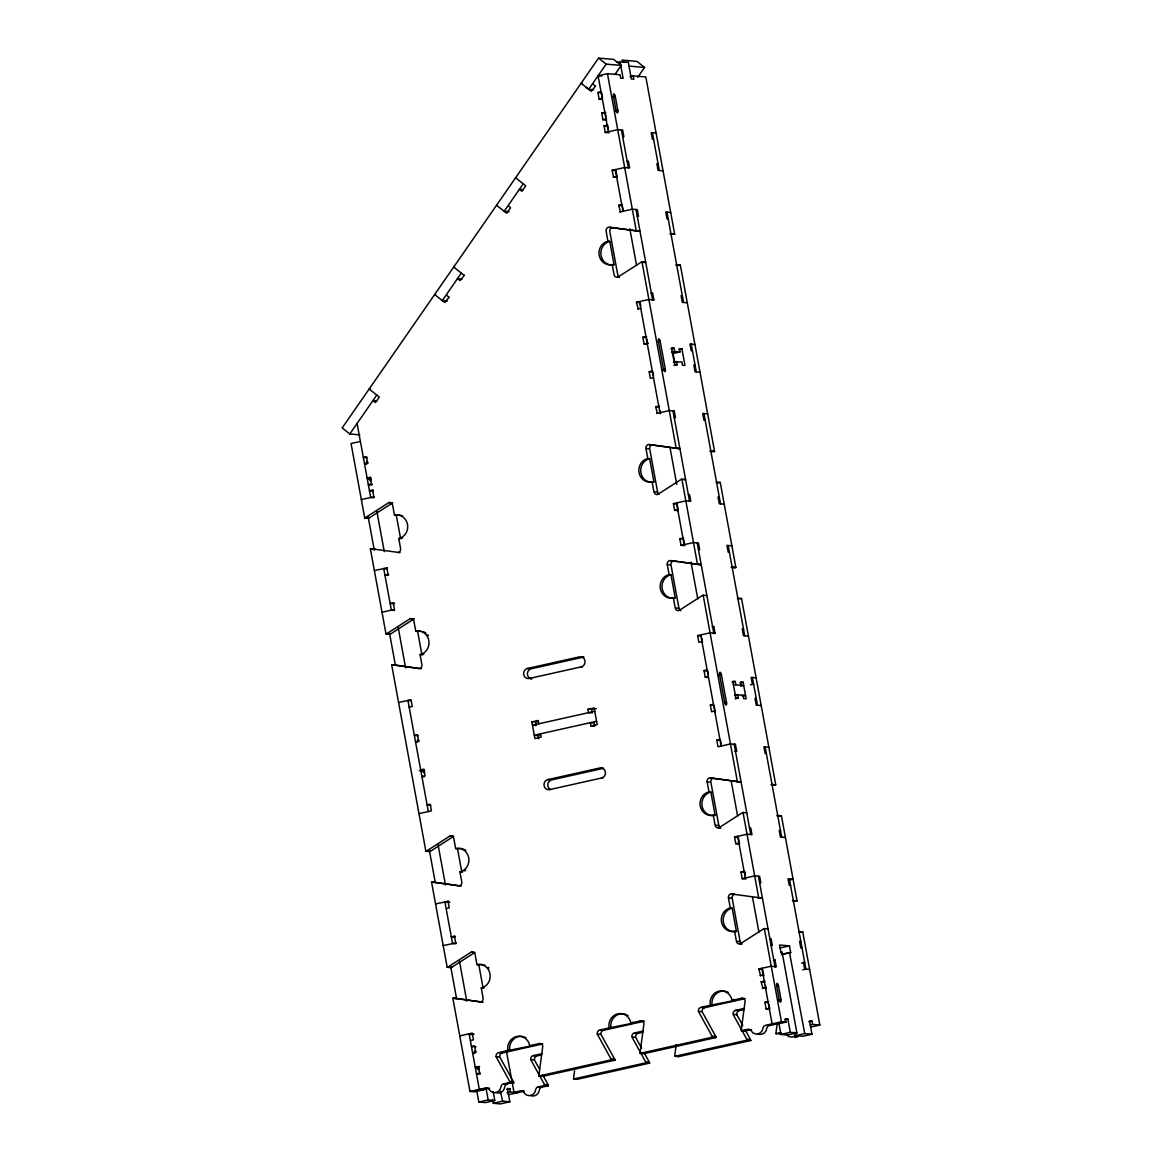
<?xml version="1.0" encoding="UTF-8"?>
<svg xmlns="http://www.w3.org/2000/svg" width="1162" height="1162" viewBox="0 0 1162 1162"><rect width="100%" height="100%" fill="white"/><g stroke="black" fill="none" stroke-linecap="round" stroke-linejoin="round"><path stroke-width="1.5" d="M644.532 1021.195A3.413 3.166 -85.1 0 0 643.951 1021.267L603.47 1030.331A3.413 3.166 -85.1 0 0 600.957 1034.354L614.654 1059.221A3.413 3.166 -85.1 0 1 614.959 1060.151L542.698 1076.317L538.979 1075.997A3.399 3.166 -85.1 0 1 538.936 1075.01L542.785 1046.221A3.413 3.166 -85.1 0 0 539.066 1043.592L529.712 1045.684A11.925 11.097 -85.1 0 0 516.669 1036.46A11.925 11.097 -85.1 0 0 507.91 1050.564L498.571 1052.656A3.413 3.166 -85.1 0 0 496.072 1056.679L509.769 1081.546A3.399 3.166 -85.1 0 1 510.074 1082.476L513.778 1082.781A3.399 3.166 -85.1 0 0 513.473 1081.866L499.776 1056.999A3.413 3.166 -85.1 0 1 502.289 1052.975L542.785 1043.912M574.58 1070.783L573.607 1077.987A3.399 3.166 -85.1 0 0 573.665 1078.975L577.369 1079.28L649.631 1063.114A3.413 3.166 -85.1 0 0 649.326 1062.199L644.198 1052.874M745.132 998.623L704.637 1007.686A3.413 3.166 -85.1 0 0 702.138 1011.724L715.836 1036.577A3.413 3.166 -85.1 0 1 716.141 1037.506L643.879 1053.673L640.16 1053.353A3.399 3.166 -85.1 0 1 640.117 1052.38L643.966 1023.591A3.413 3.166 -85.1 0 0 640.247 1020.948L630.893 1023.039A11.925 11.097 -85.1 0 0 617.85 1013.816A11.925 11.097 -85.1 0 0 609.091 1027.92L599.752 1030.011A3.413 3.166 -85.1 0 0 597.253 1034.049L610.951 1058.902A3.413 3.166 -85.1 0 1 611.256 1059.831L614.959 1060.151M676.24 1044.551L674.788 1055.343A3.399 3.166 -85.1 0 0 674.832 1056.331L678.55 1056.65L750.812 1040.484A3.413 3.166 -85.1 0 0 750.507 1039.554L745.379 1030.229M751.625 1029.561L745.06 1031.043L741.341 1030.723A3.399 3.166 -85.1 0 1 741.298 1029.735L745.147 1000.947A3.413 3.166 -85.1 0 0 741.414 998.318L732.075 1000.409A11.925 11.097 -85.1 0 0 719.031 991.171A11.925 11.097 -85.1 0 0 710.272 1005.275L700.933 1007.367A3.413 3.166 -85.1 0 0 698.42 1011.405L712.117 1036.272A3.413 3.166 -85.1 0 1 712.422 1037.187L716.141 1037.506M776.928 1025.509L775.969 1032.713A3.399 3.166 -85.1 0 0 776.013 1033.686L781.372 1033.643M615.134 74.223L621.234 65.421L613.609 59.393L598.561 58.1L342.165 427.95L349.791 433.978L359.828 434.835M349.791 433.978L376.778 395.051M461.329 273.085L442.272 300.566L447.225 301.002M523.22 183.799L504.163 211.281L509.116 211.716M586.171 87.31L588.713 89.329L606.172 64.128L621.234 65.421M376.677 400.861L372.973 400.541L375.5 402.56L379.32 397.055L369.153 389.009L370.082 389.096M435.576 294.625L434.646 294.538L444.814 302.585L449.244 297.138M461.866 279.403L457.508 278.589L460.05 280.594L464.48 275.147M595.685 85.901L591.255 91.333L581.087 83.301L582.017 83.373M637.706 77.302L644.561 67.425L636.95 61.383L621.873 60.09L624.401 62.109M609.832 227.302L639.1 231.296A3.413 3.181 -85.1 0 0 640.015 231.238L608.597 227.2A3.413 3.166 -85.1 0 0 606.027 230.613L607.929 241.231A11.925 11.097 -85.1 0 0 599.171 255.335A11.925 11.097 -85.1 0 0 612.214 264.558L614.044 274.566A3.413 3.166 -85.1 0 0 617.777 277.195L641.119 262.205A3.413 3.181 -85.1 0 1 641.976 261.857L645.694 262.176A3.413 3.181 -85.1 0 0 644.823 262.525L642.978 262.365M392.001 502.826L388.907 502.565L365.565 517.569A3.399 3.166 -85.1 0 1 364.708 517.903L351.055 443.535L360.394 441.444M364.708 517.903L368.412 518.223A3.399 3.166 -85.1 0 0 369.284 517.874L392.625 502.885M413.309 618.896L410.215 618.634L386.873 633.624A3.413 3.181 -85.1 0 1 386.002 633.973L370.387 548.842A3.413 3.181 -85.1 0 1 371.303 548.784L374.396 549.06M386.002 633.973L389.72 634.292A3.413 3.181 -85.1 0 0 390.592 633.944L413.933 618.954A3.413 3.166 -85.1 0 1 414.5 618.881M678.361 448.532L648.469 444.48A3.413 3.166 -85.1 0 0 645.97 448.517L647.815 458.511A11.925 11.097 -85.1 0 0 639.042 472.629A11.925 11.097 -85.1 0 0 652.085 481.852L653.93 491.846A3.413 3.166 -85.1 0 0 657.648 494.489L680.99 479.485A3.413 3.181 -85.1 0 1 681.862 479.151L685.58 479.47A3.413 3.181 -85.1 0 0 684.708 479.804L684.084 479.761M699.669 564.601L669.777 560.549A3.413 3.166 -85.1 0 0 667.278 564.587L669.109 574.58A11.925 11.097 -85.1 0 0 660.35 588.684A11.925 11.097 -85.1 0 0 673.394 597.922L675.224 607.915A3.413 3.166 -85.1 0 0 678.957 610.558L702.298 595.554A3.413 3.181 -85.1 0 1 703.17 595.22L706.874 595.54M453.195 836.19L450.086 835.928L426.744 850.918A3.399 3.166 -85.1 0 1 425.888 851.252L391.681 664.911A3.413 3.181 -85.1 0 1 392.596 664.853L419.395 668.629A3.413 3.166 -85.1 0 0 421.893 664.606L420.063 654.598A11.925 11.097 -85.1 0 0 428.822 640.494A11.925 11.097 -85.1 0 0 415.778 631.271L413.933 621.263A3.413 3.166 -85.1 0 0 410.215 618.634M425.888 851.252L429.606 851.572A3.399 3.166 -85.1 0 0 430.463 851.238L453.805 836.233M473.254 952.143L471.394 951.983L448.053 966.987A3.413 3.181 -85.1 0 1 447.181 967.321L431.567 882.205A3.413 3.181 -85.1 0 1 432.482 882.147L459.266 885.923A3.413 3.166 -85.1 0 0 461.779 881.9L459.934 871.892A11.925 11.097 -85.1 0 0 468.693 857.788A11.925 11.097 -85.1 0 0 455.649 848.565L453.819 838.557A3.413 3.166 -85.1 0 0 450.086 835.928M447.181 967.321L450.9 967.641A3.413 3.181 -85.1 0 0 451.771 967.307L475.113 952.303M739.54 781.881L709.662 777.843A3.413 3.166 -85.1 0 0 707.15 781.866L708.994 791.874A11.925 11.097 -85.1 0 0 700.236 805.978A11.925 11.097 -85.1 0 0 713.279 815.201L715.109 825.209A3.413 3.166 -85.1 0 0 718.828 827.838L742.184 812.848A3.413 3.181 -85.1 0 1 743.041 812.514L746.759 812.834M743.041 812.514L758.67 897.63A3.413 3.181 -85.1 0 1 757.755 897.689L762.374 897.95A3.413 3.181 -85.1 0 1 761.459 898.008L730.956 893.912A3.413 3.166 -85.1 0 0 728.458 897.936L730.288 907.943A11.925 11.097 -85.1 0 0 721.529 922.047A11.925 11.097 -85.1 0 0 734.573 931.27L736.417 941.278A3.413 3.166 -85.1 0 0 740.136 943.907L763.478 928.917A3.413 3.181 -85.1 0 1 764.349 928.569L768.053 928.888A3.413 3.181 -85.1 0 0 767.617 929.034M616.906 62.182L628.279 62.182L631.358 79.016L633.842 79.234L633.232 75.893L630.109 76.59M620.014 61.484L623.108 78.319L620.639 78.101L620.029 74.76L607.45 73.685L598.096 75.777L608.38 131.771M602.236 99.395L599.142 99.133L597.922 92.466L601.03 91.769M599.142 99.133L602.265 98.436M612.955 97.042L615.294 96.519L617.864 110.55L614.756 111.247M606.637 120.006L602.918 119.686L601.698 113.019L605.736 112.409M614.727 111.102L617.835 110.405A2.556 0.901 77.4 0 1 617.371 112.83A2.556 0.901 77.4 0 1 615.976 110.245M602.918 119.686L606.027 118.989M608.975 132.788L605.257 132.468L604.037 125.801L607.77 125.162M605.257 132.468L617.719 129.679L622.672 130.1L623.892 136.767L622.658 136.666M616.528 177.249L613.434 176.973L612.2 170.306L624.662 167.517L629.615 167.953L628.395 161.286L627.16 161.169M613.434 176.973L617.167 176.333M620.479 212.036L618.634 205.311L622.367 204.672M619.854 211.978L632.317 209.189L637.27 209.61L638.49 216.277L637.255 216.176M651.054 293.579L652.608 293.231L653.843 299.898L652.274 300.246M638.272 308.976L636.427 302.265L648.89 299.476L653.843 299.898M637.647 308.932L640.756 308.235M647.161 344.199L644.068 343.937L642.847 337.27L646.58 336.617M644.068 343.937L648.425 343.342M670.953 348.818L674.076 348.121L674.686 351.447L680.046 351.912L679.436 348.571L681.92 348.789L684.97 365.449L682.501 365.246L681.891 361.905L673.408 362.152M678.797 349.486L681.92 348.789M671.563 352.144L674.686 351.447M672.261 353.655L680.046 351.912M674.018 365.478L677.126 364.781L676.516 361.455M653.509 377.679L650.4 378.376L649.166 371.709L652.289 371.012M662.224 369.937L665.347 369.24L660.248 341.468A2.556 0.901 77.4 0 0 658.854 338.883A2.556 0.901 77.4 0 0 658.389 341.308L663.487 369.08A2.556 0.901 77.4 0 0 664.882 371.666A2.556 0.901 77.4 0 0 665.347 369.24L663.487 369.08M657.431 413.44L655.6 406.715L659.333 406.075M370.838 477.35L367.105 478.003L368.964 478.163M656.82 413.382L669.283 410.593L674.236 411.014L675.456 417.681L674.221 417.579M368.456 478.686L370.794 478.163A2.556 0.901 77.4 0 1 370.329 480.589A2.556 0.901 77.4 0 1 368.935 478.003M672.667 411.363L674.236 411.014M372.058 484.017L368.325 484.67L372.043 484.975M373.191 490.132L369.458 490.771L373.162 491.09M374.411 496.799L361.338 499.529L362.253 499.616M374.367 570.571L387.454 567.84M678.332 510.655L674.614 510.336L673.394 503.669L685.841 500.88L690.794 501.301L689.574 494.634L688.34 494.533M388.674 574.507L384.942 575.146L388.035 575.408M674.614 510.336L677.722 509.639M393.874 602.846L390.142 603.485L394.63 603.63M684.127 545.603L681.034 545.341L679.814 538.674L683.547 538.021M382.022 612.243L394.47 609.454L393.25 602.787M681.034 545.341L693.496 542.552L698.449 542.974L699.669 549.641L698.435 549.539M712.233 626.943L713.802 626.594L715.022 633.261L713.468 633.61M527.446 668.484L579.359 656.864A5.113 4.764 -85.1 0 1 584.951 660.829A5.113 4.764 -85.1 0 1 581.203 666.872L529.291 678.492A5.113 4.764 -85.1 0 1 523.699 674.526A5.113 4.764 -85.1 0 1 527.446 668.484L529.93 668.702M583.949 657.082A5.113 4.764 -85.1 0 0 583.077 657.184L531.165 668.804A5.113 4.764 -85.1 0 0 531.223 678.84M398.595 702.531L411.043 699.742L412.263 706.409L409.155 707.106M701.95 641.584L698.827 642.281L697.607 635.614L710.069 632.825L715.022 633.261M707.731 677.504L705.261 677.286L704.027 670.619L707.15 669.922M415.575 742.111L418.698 741.414L417.478 734.747L414.355 735.444L418.073 735.764M705.261 677.286L708.37 676.589M718.319 675.514L721.428 674.817L726.526 702.603A2.556 0.901 77.4 0 1 726.061 705.014A2.556 0.901 77.4 0 1 724.667 702.444L719.568 674.657A2.556 0.901 77.4 0 1 720.048 672.246A2.556 0.901 77.4 0 1 721.428 674.817L719.568 674.657M540.519 733.818L541.129 737.144L534.912 738.538L531.847 721.878L538.079 720.484L538.689 723.81M591.008 712.872L588.524 712.669L587.914 709.328L594.145 707.934L597.195 724.609L590.979 726.003L590.354 722.662L594.072 722.982L594.683 726.308M531.847 721.878L538.674 721.5M587.914 709.328L596.295 708.602M594.755 711.275L532.457 725.204L535.755 725.495M732.133 682.167L735.255 681.469L735.866 684.81M739.976 682.835L743.099 682.138L746.149 698.812L743.68 698.594L743.07 695.268M740.586 686.176L743.695 685.478L733.382 684.592M750.492 684.839L753.615 684.142L752.366 684.026L751.146 677.359L756.099 677.795M596.585 721.268L534.288 735.212L539.241 735.633M734.587 695.501L737.696 694.803L738.306 698.144L735.197 698.841M742.416 696.169L745.539 695.472L735.212 694.6M714.688 711.042L711.58 711.74L710.36 705.073L713.468 704.375M419.424 770.74L422.532 770.043A2.556 0.901 77.4 0 0 423.927 772.628A2.556 0.901 77.4 0 0 424.391 770.203L421.283 770.9M735.081 751.393L736.635 751.044L735.415 744.377L730.462 743.956L718 746.745L716.78 740.078L719.888 739.381M547.839 779.6L599.766 767.995A5.113 4.764 -85.1 0 1 605.344 771.946A5.113 4.764 -85.1 0 1 601.596 777.988L549.684 789.608A5.113 4.764 -85.1 0 1 544.092 785.657A5.113 4.764 -85.1 0 1 547.839 779.6L550.323 779.818M418.988 813.647L431.436 810.858L430.216 804.191L427.108 804.888L430.812 805.208M733.861 744.726L735.415 744.377M435.547 903.934L448.634 901.189M734.573 837.018L738.291 837.337L739.511 844.004L735.793 843.685L734.573 837.018L747.035 834.229L751.988 834.665L750.754 827.998L749.519 827.881M735.793 843.685L739.526 843.046M455.054 936.194L451.321 936.848L455.039 937.153M745.931 879.009L742.213 878.69L740.993 872.023L744.116 871.326M740.993 872.023L745.496 872.168M443.201 945.592L456.274 942.861M742.213 878.69L754.675 875.901L759.628 876.322L760.849 882.989L759.614 882.888M788.388 880.23L793.065 879.184L788.112 878.762L789.332 885.429L790.581 885.546M780.138 947.96L789.477 945.868L790.697 952.535L781.358 954.627M781.677 954.176L790.697 952.535M773.427 960.291L774.981 959.943L776.201 966.61L774.647 966.958M459.774 1035.879L472.222 1033.091L473.457 1039.758L470.959 1040.513M760.631 975.702L758.786 968.977L771.248 966.188L776.201 966.61M469.709 1034.805L472.832 1034.107M801.577 963.182L804.7 962.485L803.465 962.383L804.685 969.05L809.638 969.471M760.006 975.644L763.754 975.005M802.811 969.849L805.92 969.152L789.347 878.879M762.984 988.47L761.139 981.759L764.872 981.106M475.955 1046.715L471.452 1046.57L474.575 1045.873L475.795 1052.54L472.658 1053.251L473.893 1053.353M762.359 988.426L766.121 987.773M507.91 1050.564L531.571 1045.844L529.712 1045.684M609.091 1027.92L632.753 1023.199A11.925 11.097 -85.1 0 0 632.52 1022.168M710.272 1005.275L733.934 1000.555A11.925 11.097 -85.1 0 0 733.701 999.523M479.586 1066.542L475.2 1067.137L477.059 1067.297M769.229 1009.241L766.136 1008.979L764.901 1002.312L768.678 1001.659M543.017 1075.504L548.159 1084.829A3.413 3.166 -85.1 0 1 548.464 1085.758L544.746 1085.439A3.413 3.166 -85.1 0 0 544.441 1084.509L530.743 1059.657A3.413 3.166 -85.1 0 1 533.242 1055.619L542.044 1053.658M649.631 1063.114L645.927 1062.794A3.413 3.166 -85.1 0 0 645.622 1061.879L631.925 1037.012A3.413 3.166 -85.1 0 1 634.423 1032.974L643.225 1031.014M750.812 1040.484L747.093 1040.164A3.413 3.166 -85.1 0 0 746.788 1039.235L733.091 1014.368A3.413 3.166 -85.1 0 1 735.604 1010.344L744.406 1008.369M476.681 1068.386C481.62 1066.396 477.611 1072.395 477.161 1067.704M778.816 1000.772L781.154 1000.25L778.525 985.957A2.556 0.901 77.4 0 0 777.146 983.372A2.556 0.901 77.4 0 0 776.681 985.797L779.382 1000.497L780.617 1002.269L781.154 1000.25M541.637 1054.893L536.96 1055.938A3.413 3.166 -85.1 0 0 534.462 1059.976L539.589 1069.287M642.804 1032.248L638.141 1033.294A3.413 3.166 -85.1 0 0 635.629 1037.332L641.627 1048.211M743.985 1009.618L739.322 1010.664A3.413 3.166 -85.1 0 0 736.81 1014.687L742.808 1025.567M480.197 1073.151L476.449 1073.79L480.167 1074.109M766.136 1008.979L769.869 1008.34M784.742 1019.713L787.851 1019.016L790.291 1032.35L796.914 1032.916L782.026 951.794L780.791 951.693M456.884 998.478L453.79 998.216A3.413 3.181 -85.1 0 0 452.86 998.274L469.971 1091.438L485.876 1087.879A3.413 3.166 -85.1 0 1 488.621 1088.663L490.422 1091.016A6.812 6.347 -85.1 0 0 500.415 1088.779L501.243 1085.845A3.413 3.166 -85.1 0 1 503.495 1083.943L510.074 1082.476M538.979 1075.997L611.256 1059.831M640.16 1053.353L712.422 1037.187M741.341 1030.723L747.907 1029.256A3.413 3.166 -85.1 0 1 751.262 1030.81A6.812 6.347 -85.1 0 0 762.998 1028.181A3.413 3.166 -85.1 0 1 765.526 1025.305L781.445 1021.747L785.991 1022.139L785.367 1018.798L787.851 1019.016M483.029 1089.666L489.594 1088.198M504.119 1083.986L513.778 1082.781M775.809 1024.158L769.244 1025.625A3.413 3.166 -85.1 0 0 766.717 1028.501A6.812 6.347 -85.1 0 1 757.842 1033.846M785.991 1022.139L776.637 1024.23L772.105 1023.838L761.909 968.28M506.748 1089.39L509.871 1088.692L510.481 1092.019L517.7 1092.643M808.883 1021.776L811.991 1021.078L812.616 1024.419L819.835 1025.029L802.739 931.866L799.02 931.546M506.966 1092.803L510.481 1092.019M810.277 1024.942L812.616 1024.419M506.298 1050.419L513.982 1092.324L520.547 1090.857A3.413 3.166 -85.1 0 1 523.292 1091.641L525.093 1093.979A6.812 6.347 -85.1 0 0 535.086 1091.743L535.914 1088.809A3.413 3.166 -85.1 0 1 538.18 1086.906L544.746 1085.439M573.665 1078.975L645.927 1062.794M674.832 1056.331L747.093 1040.164M776.013 1033.686L780.937 1032.582M508.36 1094.735L524.265 1091.176M548.464 1085.758L541.884 1087.225A3.413 3.166 -85.1 0 0 539.633 1089.128L538.805 1092.062A6.812 6.347 -85.1 0 1 530.482 1095.446M810.495 1027.121L819.835 1025.029M476.681 1090.377L478.817 1102.041L488.171 1099.949L494.78 1100.516L493.167 1091.699M778.816 1022.778L780.951 1034.441L790.291 1032.35M494.78 1100.516L485.44 1102.607L478.817 1102.041M796.914 1032.916L787.575 1035.008L780.951 1034.441M492.528 1099.935L493.269 1103.275L502.609 1101.184L509.827 1101.808L507.387 1088.474L509.871 1088.692M794.663 1032.335L795.404 1035.676L804.743 1033.584L811.962 1034.209L809.522 1020.875L811.991 1021.078M509.827 1101.808L500.488 1103.9L493.269 1103.275M811.962 1034.209L802.622 1036.301L795.404 1035.676M629.484 66.132L644.561 67.425M633.232 75.893L645.825 76.983L674.686 234.201A3.413 3.181 -85.1 0 1 673.771 234.259L670.43 233.794M601.814 76.096L598.72 75.835M588.713 89.329L593.666 89.75M597.922 92.466L601.64 92.786L602.555 97.782M613.463 96.504L615.323 96.664A2.556 0.901 77.4 0 0 613.899 93.933A2.556 0.901 77.4 0 0 613.434 96.359L616.005 110.39L617.864 110.55M601.698 113.019L605.402 113.339L606.012 116.679M604.037 125.801L607.755 126.121L608.365 129.461M656.109 132.976L651.156 132.541L652.376 139.208L653.61 139.324M658.113 163.827L656.879 163.711L658.099 170.378L663.052 170.814M612.2 170.306L615.918 170.625L617.138 177.292M516.524 177.844L515.594 177.771L525.761 185.818L521.941 191.309L519.399 189.304L523.118 189.624M618.634 205.311L622.353 205.63L623.268 210.627M670.706 212.472L665.753 212.05L666.973 218.717L668.208 218.834M508.593 205.848L510.51 207.795L506.705 213.3L496.552 205.253M670.677 233.998L674.686 234.201M607.929 241.231L609.789 241.391L614.073 264.718L612.214 264.558M710.302 451.074L713.657 451.553A3.399 3.166 -85.1 0 0 714.572 451.495L680.366 265.154L676.647 264.834A3.399 3.166 -85.1 0 0 675.79 265.168L678.884 265.43M617.777 277.195L619.012 277.311M454.632 267.129L453.703 267.057L463.856 275.103M651.374 293.129L652.608 293.231M682.326 295.773L681.092 295.671L682.312 302.338L687.265 302.759M636.427 302.265L640.146 302.585L640.756 305.911M446.702 295.133L448.619 297.08M642.847 337.27L646.566 337.59M658.389 341.308L660.248 341.468M694.92 344.431L689.967 344.01L691.187 350.677L692.421 350.779M674.076 348.121L671.592 347.903L674.657 364.577L677.126 364.781M695.079 365.231L693.845 365.115L695.065 371.782L700.018 372.218M649.166 371.709L652.884 372.029L653.494 375.37M655.6 406.715L659.304 407.034M707.673 413.875L702.705 413.454L703.94 420.121L705.174 420.237M649.093 444.538L678.986 448.59A3.413 3.181 -85.1 0 0 679.901 448.517L676.182 448.212A3.413 3.181 -85.1 0 1 675.267 448.271M710.853 451.176L714.572 451.495M709.938 451.234L713.032 451.495M645.97 448.517L649.064 448.779M647.815 458.511L649.66 458.67L653.945 482.012L652.085 481.852M716.533 482.128L720.251 482.433L735.866 567.564A3.413 3.181 -85.1 0 1 734.95 567.622L731.61 567.143M716.286 482.52L719.38 482.782A3.413 3.181 -85.1 0 1 720.251 482.433M367.047 457.755L363.328 457.436L366.451 456.739L367.671 463.406L364.563 464.103L366.408 464.263M719.293 497.176L718.058 497.075L719.278 503.742L724.231 504.163M654.54 491.904L657.634 492.165A3.413 3.166 -85.1 0 0 658.985 494.329M673.394 503.669L677.097 503.988M373.975 497.728L370.678 497.438L357.097 423.447M679.814 538.674L683.532 538.979L684.752 545.646M388.907 502.565A3.413 3.166 -85.1 0 1 392.64 505.209L394.47 515.202L396.329 515.362A11.925 11.097 -85.1 0 1 402.648 515.928M731.886 545.835L726.933 545.414L728.153 552.081L729.387 552.182M366.19 517.613L369.284 517.874M670.401 560.607L678.521 561.58M398.087 552.575A3.413 3.166 -85.1 0 0 400.585 548.537L398.755 538.543L399.684 538.616M696.561 564.34A3.413 3.181 -85.1 0 0 697.476 564.267L701.194 564.587A3.413 3.181 -85.1 0 1 700.279 564.645L688.558 563.004M735.866 567.564L732.162 567.245A3.413 3.181 -85.1 0 1 731.464 567.317M731.232 567.303L734.34 567.564M667.278 564.587L670.372 564.848M370.387 548.842L374.091 549.161A3.413 3.181 -85.1 0 1 375.006 549.103M669.109 574.58L670.968 574.74L675.253 598.081L673.394 597.922M771.481 784.437L774.836 784.916A3.399 3.166 -85.1 0 0 775.751 784.844L741.545 598.503L737.841 598.183A3.413 3.181 -85.1 0 0 737.391 598.328M737.594 598.575L740.688 598.851A3.413 3.181 -85.1 0 1 741.545 598.503M387.019 568.77L383.707 568.479L391.362 610.152L394.659 610.442M675.848 607.973L678.942 608.234A3.413 3.166 -85.1 0 0 680.859 610.718M712.553 626.478L713.802 626.594M743.52 629.136L742.271 629.034L743.506 635.701L748.459 636.122M697.607 635.614L701.325 635.934M415.778 631.271L417.637 631.431A11.925 11.097 -85.1 0 1 420.717 631.213M387.483 633.682L390.592 633.944M580.608 656.98L583.077 657.184M704.027 670.619L707.745 670.939L708.355 674.28M581.203 666.872L582.438 666.973M735.255 681.469L732.772 681.266L735.837 697.926L738.306 698.144M743.099 682.138L740.615 681.934L741.225 685.26M420.063 654.598L421.908 654.758A11.925 11.097 -85.1 0 0 423.869 654.119M391.681 664.911L395.69 665.114M530.526 678.593L531.76 678.695M756.259 698.58L755.024 698.478L756.244 705.145L761.197 705.566M724.667 702.444L726.526 702.603M710.36 705.073L714.064 705.392M411.232 700.715L407.935 700.439L428.328 811.555M590.979 726.003L593.448 726.206M716.78 740.078L720.498 740.383L721.108 743.724M768.852 747.239L763.899 746.817L765.119 753.484L766.354 753.586M735.401 750.928L736.635 751.044M601.001 768.097L603.47 768.314L551.558 779.92A5.113 4.764 -85.1 0 0 550.686 789.681M710.272 777.901L740.165 781.939A3.413 3.181 -85.1 0 0 741.08 781.881L737.362 781.561A3.413 3.181 -85.1 0 1 736.447 781.619M775.751 784.844L772.033 784.524A3.399 3.166 -85.1 0 1 771.118 784.597L774.212 784.858M707.15 781.866L710.243 782.142M601.596 777.988L602.831 778.09M708.994 791.874L710.853 792.034L715.124 815.361L713.279 815.201M422.532 770.043L420.673 769.883L423.796 769.186L425.016 775.853L421.908 776.55L424.377 776.768M792.789 900.506L796.13 900.971A3.413 3.181 -85.1 0 0 797.059 900.913L781.43 815.797L777.712 815.477A3.413 3.181 -85.1 0 0 776.855 815.811M777.465 815.869L780.559 816.131A3.413 3.181 -85.1 0 1 781.43 815.797M780.486 830.539L779.237 830.423L780.472 837.09L785.425 837.526M715.734 825.267L718.828 825.528A3.413 3.166 -85.1 0 0 720.745 827.998M718.842 827.838L720.077 827.954M455.649 848.565L457.508 848.725A11.925 11.097 -85.1 0 1 461.677 848.638M427.369 850.976L430.463 851.238M731.581 893.956L734.674 894.232A3.413 3.166 -85.1 0 0 732.176 898.255L740.121 941.598A3.413 3.166 -85.1 0 0 742.053 944.067L740.136 943.907M459.934 871.892L461.793 872.052A11.925 11.097 -85.1 0 0 462.767 871.79M792.426 900.652L797.059 900.913M728.458 897.936L731.552 898.197M431.567 882.205L435.576 882.408M730.288 907.943L732.147 908.103L736.432 931.43L734.573 931.27M798.773 931.939L801.867 932.2A3.413 3.181 -85.1 0 1 802.739 931.866M449.854 902.264L444.901 901.843L452.541 943.515L455.853 943.791M446.745 908.553L449.229 907.812L448.009 901.146M769.869 938.722L771.103 938.838L772.323 945.505L771.089 945.389M800.821 941.38L799.587 941.278L800.807 947.945L802.041 948.047M737.028 941.322L740.121 941.598M789.477 945.868L779.571 945.026L781.053 952.971M773.732 959.841L774.981 959.943M758.786 968.977L762.504 969.297L763.724 975.964M761.139 981.759L764.843 982.079M776.681 985.797L778.525 985.957M471.394 951.983A3.413 3.166 -85.1 0 1 475.127 954.627L476.957 964.62L478.817 964.78A11.925 11.097 -85.1 0 1 482.971 964.707M448.677 967.045L451.771 967.307M779.223 999.683L781.082 999.843M741.414 998.318L744.522 998.579M764.901 1002.312L768.009 1002.574M732.075 1000.409L733.934 1000.555M453.79 998.216L480.574 1001.993A3.413 3.166 -85.1 0 0 483.072 997.955L481.242 987.961L483.101 988.121A11.925 11.097 -85.1 0 0 484.075 987.86M701.543 1007.425L704.637 1007.686M735.604 1010.344L738.698 1010.606M698.42 1011.405L701.528 1011.666M733.716 1014.426L736.81 1014.687M452.86 998.274L456.579 998.594A3.413 3.181 -85.1 0 1 457.494 998.536L482.608 1002.08M481.184 1002.051L483.043 1002.21M640.247 1020.948L643.341 1021.209M630.893 1023.039L632.753 1023.199M712.742 1036.315L715.836 1036.577M746.788 1039.235L749.897 1039.496M600.362 1030.069L603.47 1030.331M634.423 1032.974L637.517 1033.25M597.253 1034.049L600.347 1034.311M632.535 1037.07L635.629 1037.332M474.067 1034.224L469.114 1033.788L479.31 1089.346L483.857 1089.738L474.503 1091.83L469.971 1091.438M539.066 1043.592L542.16 1043.854M611.561 1058.96L614.654 1059.221M645.622 1061.879L648.716 1062.141M499.195 1052.699L502.289 1052.975M533.242 1055.619L536.336 1055.88M496.072 1056.679L499.166 1056.941M531.354 1059.7L534.462 1059.976M510.379 1081.604L513.473 1081.866M544.441 1084.509L547.534 1084.785M538.18 1086.906L541.274 1087.167M521.172 1090.9L523.655 1091.118M617.719 129.679L618.46 129.752M680.191 561.812L686.887 562.757M371.303 548.784L400.018 552.633M421.428 668.716L396.315 665.172A3.413 3.181 -85.1 0 0 395.4 665.23M461.314 886.01L436.2 882.466A3.413 3.181 -85.1 0 0 435.285 882.524M598.561 58.1L606.172 64.128M592.518 83.824L595.06 85.843M804.743 1033.584L789.463 952.433M500.386 1091.162L502.609 1101.184M652.39 132.657L659.333 170.494M666.988 212.167L683.561 302.44M691.201 344.112L696.299 371.898M703.954 413.57L720.527 503.843M728.167 545.515L744.74 635.803M752.38 677.475L757.479 705.247M765.133 746.919L781.706 837.206M672.871 352.551L674.715 362.544M621.438 129.999L628.381 167.836M636.035 209.509L652.594 299.796M672.987 410.912L689.56 501.2M697.215 542.872L713.788 633.145M734.181 744.261L750.739 834.548M758.394 876.221L774.967 966.508M607.45 73.685L636.297 230.918A3.413 3.181 -85.1 0 1 635.382 230.977M641.976 261.857L676.182 448.212M681.862 479.151L697.476 564.267M703.17 595.22L737.362 781.561M764.349 928.569L781.445 1021.747M629.833 228.754L636.573 265.488M670.009 447.646L676.749 484.38M691.012 562.117L697.752 598.837M731.188 781.009L737.609 815.985M752.511 897.195L758.917 932.098M646.871 339.246L647.481 342.587M659.914 410.36L660.539 413.701M677.402 505.644L678.027 508.985M701.63 637.604L702.545 642.601M714.369 707.048L715.298 712.059M744.711 872.342L745.321 875.669M765.467 985.405L766.078 988.746M768.924 1004.302L769.534 1007.628M615.323 169.608L622.963 211.281M639.536 301.568L659.929 412.684M676.502 502.972L684.157 544.644M700.715 634.917L721.123 746.048M737.681 836.32L745.336 877.993M657.634 492.165L649.689 448.837A3.413 3.166 -85.1 0 1 652.187 444.799M678.942 608.234L670.982 564.906A3.413 3.166 -85.1 0 1 673.495 560.868M718.828 825.528L710.868 782.186A3.413 3.166 -85.1 0 1 713.366 778.162M591.632 709.648L592.242 712.974M535.566 722.198L536.176 725.524M538.006 735.531L538.616 738.858M396.329 515.362L400.614 538.703A11.925 11.097 -85.1 0 0 402.56 538.064M417.637 631.431L421.908 654.758M457.508 848.725L461.793 872.052M478.817 964.78L483.101 988.121M486.021 1088.286L488.171 1099.949M376.895 511.425L384.273 551.645M398.232 627.625L405.611 667.86M438.074 844.774L445.467 884.994M459.411 960.959L466.775 1001.092M370.228 477.306L371.448 483.973M372.566 490.073L373.786 496.74M386.83 567.782L388.05 574.449M454.429 936.151L455.664 942.818M478.352 1066.426L479.572 1073.092M368.194 517.017L374.295 550.236M389.517 633.217L395.298 664.693M429.374 850.366L435.154 881.842M450.696 966.537L456.463 997.955M670.968 233.882A3.413 3.181 -85.1 0 1 670.053 233.94M679.509 265.488A3.399 3.166 -85.1 0 1 680.366 265.154M577.369 1079.28A3.399 3.166 -85.1 0 1 577.311 1078.801M678.55 1056.65A3.399 3.166 -85.1 0 1 678.506 1055.662M779.731 1034.006A3.399 3.166 -85.1 0 1 779.673 1033.512M798.12 1036.519A6.812 6.347 -85.1 0 1 794.43 1037.346M795.985 1034.892A6.812 6.347 -85.1 0 1 787.124 1035.342M366.393 464.117A2.556 0.901 77.4 0 1 366.611 461.779A2.556 0.901 77.4 0 1 367.846 462.897M474.546 1053.397A2.556 0.901 77.4 0 1 474.692 1051.131A2.556 0.901 77.4 0 1 475.795 1051.77M417.376 741.806A2.556 0.901 77.4 0 1 417.739 739.874A2.556 0.901 77.4 0 1 418.886 741.036M509.769 1050.724A11.925 11.097 -85.1 0 1 523.786 1036.794M524.846 1037.187A11.925 11.097 -85.1 0 1 525.878 1037.681M542.698 1076.317A3.399 3.166 -85.1 0 1 542.654 1075.329M610.951 1028.079A11.925 11.097 -85.1 0 1 614.785 1016.532A11.925 11.097 -85.1 0 1 626.027 1014.542M627.059 1015.051A11.925 11.097 -85.1 0 1 628.046 1015.661M712.132 1005.435A11.925 11.097 -85.1 0 1 726.134 991.52M727.209 991.898A11.925 11.097 -85.1 0 1 728.24 992.406M745.06 1031.043A3.399 3.166 -85.1 0 1 745.016 1030.055M495.811 1092.483A6.812 6.347 -85.1 0 0 504.134 1089.099L504.962 1086.165A3.413 3.166 -85.1 0 1 507.213 1084.262M462.752 848.899A11.925 11.097 -85.1 0 1 463.827 849.291M464.858 849.785A11.925 11.097 -85.1 0 1 465.846 850.41M465.657 870.338A11.925 11.097 -85.1 0 1 464.713 870.934M484.06 964.968A11.925 11.097 -85.1 0 1 485.135 965.346M488.069 967.205A11.925 11.097 -85.1 0 1 488.911 968.019M476.957 964.62A11.925 11.097 -85.1 0 1 490.001 973.858A11.925 11.097 -85.1 0 1 481.242 987.961M736.432 931.43A11.925 11.097 -85.1 0 1 723.389 922.207A11.925 11.097 -85.1 0 1 732.147 908.103M715.124 815.361A11.925 11.097 -85.1 0 1 702.08 806.137A11.925 11.097 -85.1 0 1 710.853 792.034M394.47 515.202A11.925 11.097 -85.1 0 1 407.513 524.425A11.925 11.097 -85.1 0 1 398.755 538.543M422.881 631.605A11.925 11.097 -85.1 0 1 425.975 633.116M427.732 634.67A11.925 11.097 -85.1 0 1 428.473 635.57M675.253 598.081A11.925 11.097 -85.1 0 1 662.209 588.843A11.925 11.097 -85.1 0 1 670.968 574.74M653.945 482.012A11.925 11.097 -85.1 0 1 640.901 472.789A11.925 11.097 -85.1 0 1 649.66 458.67M612.316 227.52A3.413 3.166 -85.1 0 0 609.803 231.543L617.763 274.886A3.413 3.166 -85.1 0 0 619.099 277.035M614.073 264.718A11.925 11.097 -85.1 0 1 601.03 255.495A11.925 11.097 -85.1 0 1 609.789 241.391"/></g></svg>
